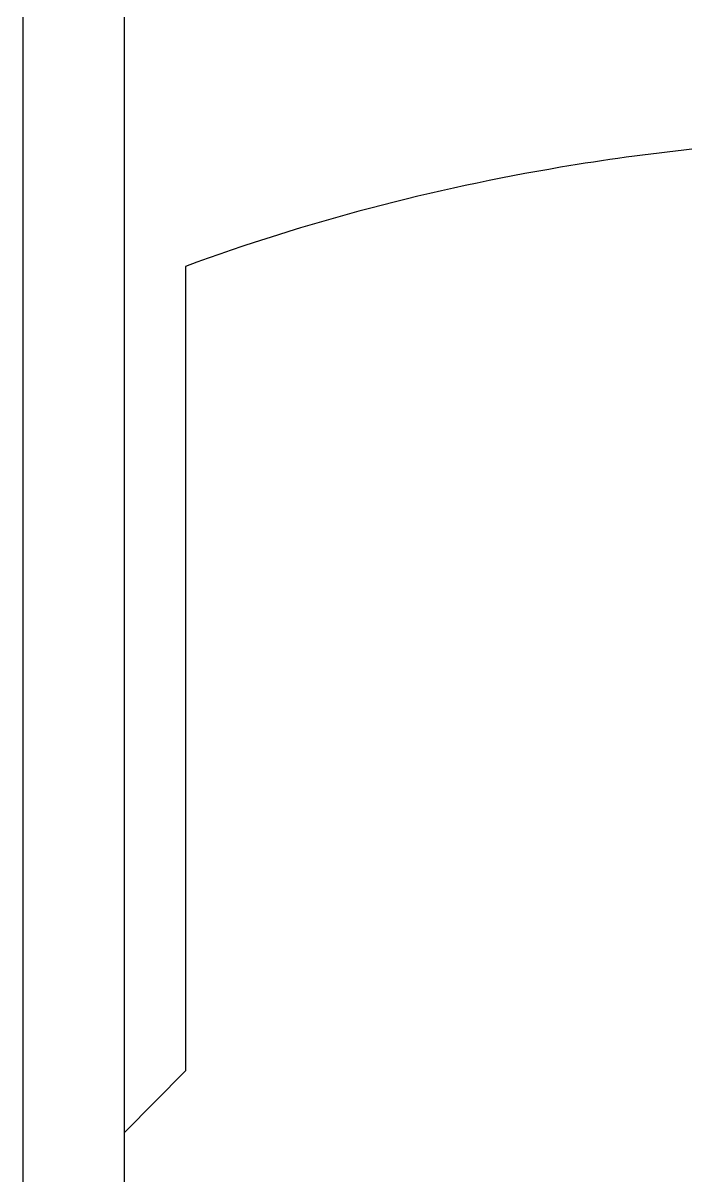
# Model space of a CAD drawing. Extents: x 1060579 to 1383165, y 581819 to 1037910.
# Drawn here: x 1266910.1 to 1266985.1, y 865276.1 to 865405.2 of the extents above; entities that cross this region are included whole.
import ezdxf

# ---------------------------------------------------------------- set-up
doc = ezdxf.new("R2010")
doc.units = 0
doc.header["$LTSCALE"] = 1000
doc.header["$MEASUREMENT"] = 0
doc.layers.add('02___PRT_ALL_AXES', color=7, linetype='Continuous')

msp = doc.modelspace()

# ---------------------------------------------------------------- linework, layer by layer
at = {"color": 7, "linetype": 'Continuous'}
for p, q in [((1266921.51, 865181.03), (1266921.51, 866811.12)), ((1266910.13, 865181.03), (1266910.13, 866719.49))]:
    msp.add_line(p, q, dxfattribs=at)
at = {"layer": '02___PRT_ALL_AXES', "color": 7, "linetype": 'Continuous'}
for p, q in [((1266928.34, 865377.98), (1266928.34, 865287.83)), ((1266928.34, 865287.83), (1266921.51, 865280.93))]:
    msp.add_line(p, q, dxfattribs=at)
msp.add_open_spline([(1266985.14, 865391.11), (1266980.21, 865390.58), (1266960.93, 865387.93), (1266941.95, 865383), (1266928.34, 865377.98)], degree=3, knots=[0, 0, 0, 0, 0.254628, 1, 1, 1, 1], dxfattribs=at)

doc.saveas('drawing.dxf')
